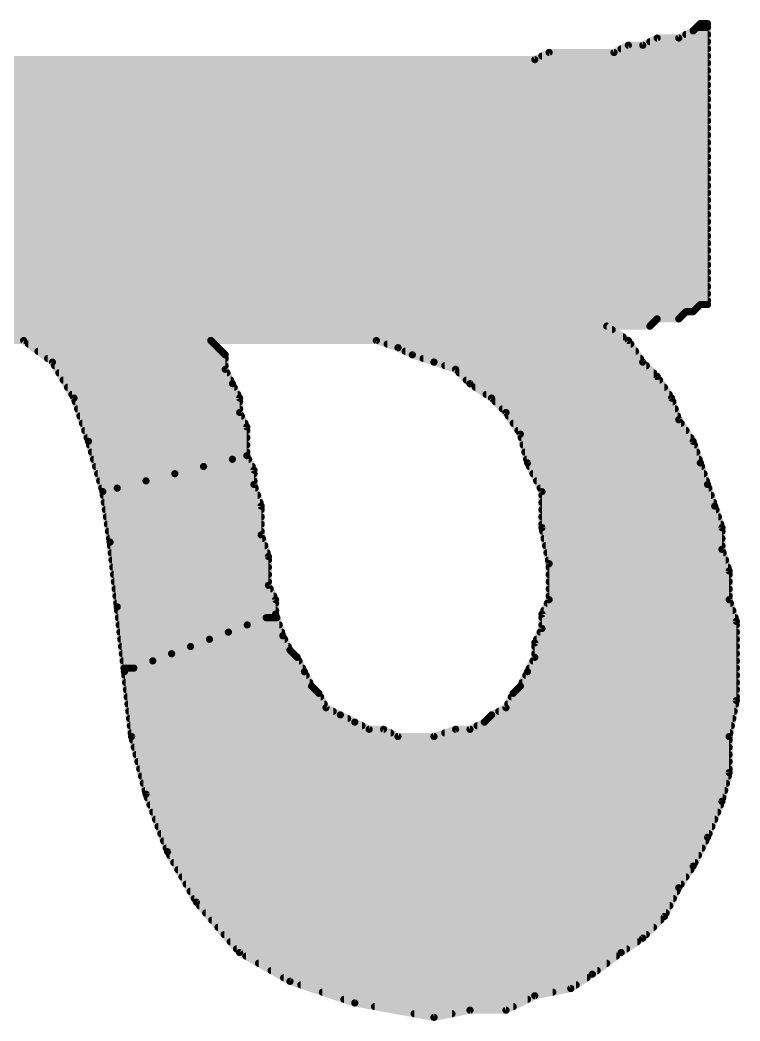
# Model space of a CAD drawing. Extents: x -30 to 77, y -16 to 37.
# Drawn here: x 3.693 to 4.693, y 14.24 to 15.63 of the extents above; entities that cross this region are included whole.
import ezdxf

# ---------------------------------------------------------------- set-up
doc = ezdxf.new("R2010")
doc.units = 0
doc.layers.add('21', color=41, linetype='CONTINUOUS')

msp = doc.modelspace()

# ---------------------------------------------------------------- linework, layer by layer
at = {"layer": '21', "const_width": 0.01}
for points in [[(4.628, 15.615), (4.638, 15.625)], [(4.633, 15.62), (4.648, 15.62)], [(4.638, 15.625), (4.648, 15.625)], [(4.648, 15.625), (4.648, 15.235)], [(4.608, 15.605), (4.628, 15.615)], [(4.618, 15.61), (4.648, 15.61)], [(4.518, 15.585), (4.538, 15.595)], [(4.538, 15.595), (4.558, 15.595)], [(4.558, 15.595), (4.578, 15.605)], [(4.568, 15.6), (4.648, 15.6)], [(4.578, 15.605), (4.608, 15.605)], [(4.408, 15.575), (4.428, 15.585)], [(4.418, 15.58), (4.648, 15.58)], [(4.428, 15.585), (4.518, 15.585)], [(4.528, 15.59), (4.648, 15.59)], [(3.513, 15.57), (4.648, 15.57)], [(3.538, 15.575), (4.408, 15.575)], [(3.4755, 15.56), (4.648, 15.56)], [(3.428, 15.54), (4.648, 15.54)], [(3.4505, 15.55), (4.648, 15.55)], [(3.408, 15.53), (4.648, 15.53)], [(3.378, 15.51), (4.648, 15.51)], [(3.3913, 15.52), (4.648, 15.52)], [(3.3647, 15.5), (4.648, 15.5)], [(3.3542, 15.49), (4.648, 15.49)], [(3.3393, 15.47), (4.648, 15.47)], [(3.3468, 15.48), (4.648, 15.48)], [(3.3317, 15.46), (4.648, 15.46)], [(3.3168, 15.44), (4.648, 15.44)], [(3.3243, 15.45), (4.648, 15.45)], [(3.3093, 15.43), (4.648, 15.43)], [(3.3018, 15.42), (4.648, 15.42)], [(3.2868, 15.4), (4.648, 15.4)], [(3.2943, 15.41), (4.648, 15.41)], [(3.2793, 15.39), (4.648, 15.39)], [(3.266, 15.37), (4.648, 15.37)], [(3.2717, 15.38), (4.648, 15.38)], [(3.262, 15.36), (4.648, 15.36)], [(3.258, 15.35), (4.648, 15.35)], [(3.25, 15.33), (4.648, 15.33)], [(3.254, 15.34), (4.648, 15.34)], [(3.247, 15.32), (4.648, 15.32)], [(3.243, 15.3), (4.648, 15.3)], [(3.245, 15.31), (4.648, 15.31)], [(3.241, 15.29), (4.648, 15.29)], [(3.239, 15.28), (4.648, 15.28)], [(3.232, 15.26), (4.648, 15.26)], [(3.236, 15.27), (4.648, 15.27)], [(3.228, 15.25), (4.648, 15.25)], [(3.224, 15.24), (4.648, 15.24)], [(4.638, 15.235), (4.628, 15.225)], [(4.648, 15.235), (4.638, 15.235)], [(3.217, 15.22), (4.613, 15.22)], [(3.22, 15.23), (4.633, 15.23)], [(4.618, 15.225), (4.608, 15.215)], [(4.628, 15.225), (4.618, 15.225)], [(3.215, 15.21), (4.573, 15.21)], [(4.568, 15.205), (4.508, 15.205)], [(4.508, 15.205), (4.538, 15.185)], [(4.578, 15.215), (4.568, 15.205)], [(4.608, 15.215), (4.578, 15.215)], [(3.211, 15.19), (4.5305, 15.19)], [(3.213, 15.2), (4.5155, 15.2)], [(3.698, 15.185), (3.588, 15.185)], [(3.738, 15.155), (3.698, 15.185)], [(3.7047, 15.18), (3.963, 15.18)], [(4.188, 15.185), (3.958, 15.185)], [(3.958, 15.185), (3.968, 15.175)], [(3.968, 15.175), (3.978, 15.165)], [(4.218, 15.175), (4.188, 15.185)], [(4.203, 15.18), (4.5413, 15.18)], [(4.238, 15.165), (4.218, 15.175)], [(4.538, 15.185), (4.558, 15.155)], [(3.718, 15.17), (3.973, 15.17)], [(3.978, 15.165), (3.978, 15.145)], [(4.228, 15.17), (4.548, 15.17)], [(4.268, 15.155), (4.238, 15.165)], [(3.7313, 15.16), (3.978, 15.16)], [(3.768, 15.105), (3.738, 15.155)], [(3.741, 15.15), (3.978, 15.15)], [(4.253, 15.16), (4.5547, 15.16)], [(4.298, 15.145), (4.268, 15.155)], [(4.283, 15.15), (4.563, 15.15)], [(4.558, 15.155), (4.578, 15.135)], [(3.747, 15.14), (3.9805, 15.14)], [(3.978, 15.145), (3.988, 15.125)], [(4.318, 15.125), (4.298, 15.145)], [(4.303, 15.14), (4.573, 15.14)], [(4.578, 15.135), (4.598, 15.105)], [(3.753, 15.13), (3.9855, 15.13)], [(3.759, 15.12), (3.9905, 15.12)], [(3.988, 15.125), (3.998, 15.105)], [(4.313, 15.13), (4.5813, 15.13)], [(4.348, 15.105), (4.318, 15.125)], [(4.3255, 15.12), (4.588, 15.12)], [(3.765, 15.11), (3.9955, 15.11)], [(4.3405, 15.11), (4.5947, 15.11)], [(3.788, 15.045), (3.768, 15.105)], [(3.7697, 15.1), (3.998, 15.1)], [(3.998, 15.105), (3.998, 15.085)], [(4.368, 15.085), (4.348, 15.105)], [(4.353, 15.1), (4.5997, 15.1)], [(4.598, 15.105), (4.608, 15.075)], [(3.773, 15.09), (3.998, 15.09)], [(3.7763, 15.08), (4.0005, 15.08)], [(3.998, 15.085), (4.008, 15.065)], [(4.363, 15.09), (4.603, 15.09)], [(4.388, 15.055), (4.368, 15.085)], [(4.3713, 15.08), (4.6063, 15.08)], [(3.7797, 15.07), (4.0055, 15.07)], [(4.008, 15.065), (4.008, 15.025)], [(4.378, 15.07), (4.6113, 15.07)], [(4.608, 15.075), (4.628, 15.045)], [(3.783, 15.06), (4.008, 15.06)], [(3.7863, 15.05), (4.008, 15.05)], [(4.3847, 15.06), (4.618, 15.06)], [(4.398, 15.015), (4.388, 15.055)], [(4.3893, 15.05), (4.6247, 15.05)], [(3.808, 14.975), (3.788, 15.045)], [(3.7894, 15.04), (4.008, 15.04)], [(4.3918, 15.04), (4.6297, 15.04)], [(4.628, 15.045), (4.638, 15.015)], [(3.7923, 15.03), (4.008, 15.03)], [(3.808, 14.975), (4.008, 15.025)], [(4.008, 15.025), (3.808, 14.975)], [(4.008, 15.025), (4.018, 15.005)], [(4.3943, 15.03), (4.633, 15.03)], [(3.7951, 15.02), (3.988, 15.02)], [(3.798, 15.01), (3.948, 15.01)], [(3.948, 15.01), (4.0155, 15.01)], [(3.988, 15.02), (4.0105, 15.02)], [(4.3967, 15.02), (4.6363, 15.02)], [(4.418, 14.975), (4.398, 15.015)], [(4.4005, 15.01), (4.6397, 15.01)], [(4.638, 15.015), (4.648, 14.985)], [(3.8009, 15), (3.908, 15)], [(3.908, 15), (4.018, 15)], [(4.018, 15.005), (4.018, 14.985)], [(4.4055, 15), (4.643, 15)], [(3.8037, 14.99), (3.868, 14.99)], [(3.868, 14.99), (4.018, 14.99)], [(4.018, 14.985), (4.028, 14.955)], [(4.4105, 14.99), (4.6463, 14.99)], [(4.648, 14.985), (4.658, 14.955)], [(3.8066, 14.98), (3.828, 14.98)], [(3.818, 14.905), (3.808, 14.975)], [(3.8087, 14.97), (4.023, 14.97)], [(3.828, 14.98), (4.0197, 14.98)], [(4.4155, 14.98), (4.6497, 14.98)], [(4.418, 14.925), (4.418, 14.975)], [(4.418, 14.97), (4.653, 14.97)], [(3.8101, 14.96), (4.0263, 14.96)], [(4.028, 14.955), (4.028, 14.915)], [(4.418, 14.96), (4.6563, 14.96)], [(4.658, 14.955), (4.668, 14.925)], [(3.8116, 14.95), (4.028, 14.95)], [(3.813, 14.94), (4.028, 14.94)], [(4.418, 14.95), (4.6597, 14.95)], [(4.418, 14.94), (4.663, 14.94)], [(3.8144, 14.93), (4.028, 14.93)], [(4.418, 14.93), (4.6663, 14.93)], [(4.428, 14.875), (4.418, 14.925)], [(4.668, 14.925), (4.668, 14.895)], [(3.8159, 14.92), (4.028, 14.92)], [(4.028, 14.915), (4.038, 14.885)], [(4.419, 14.92), (4.668, 14.92)], [(3.8173, 14.91), (4.0297, 14.91)], [(3.828, 14.815), (3.818, 14.905)], [(3.8186, 14.9), (4.033, 14.9)], [(4.421, 14.91), (4.668, 14.91)], [(4.423, 14.9), (4.668, 14.9)], [(3.8197, 14.89), (4.0363, 14.89)], [(4.038, 14.885), (4.038, 14.845)], [(4.425, 14.89), (4.6697, 14.89)], [(4.668, 14.895), (4.678, 14.865)], [(3.8208, 14.88), (4.038, 14.88)], [(3.8219, 14.87), (4.038, 14.87)], [(4.427, 14.88), (4.673, 14.88)], [(4.428, 14.825), (4.428, 14.875)], [(4.428, 14.87), (4.6763, 14.87)], [(3.823, 14.86), (4.038, 14.86)], [(4.428, 14.86), (4.678, 14.86)], [(4.678, 14.865), (4.678, 14.825)], [(3.8241, 14.85), (4.038, 14.85)], [(4.038, 14.845), (4.048, 14.825)], [(4.428, 14.85), (4.678, 14.85)], [(3.8252, 14.84), (4.0405, 14.84)], [(3.8263, 14.83), (4.0455, 14.83)], [(4.428, 14.84), (4.678, 14.84)], [(4.428, 14.83), (4.678, 14.83)], [(3.8274, 14.82), (4.048, 14.82)], [(3.838, 14.725), (3.828, 14.815)], [(4.048, 14.825), (4.048, 14.805)], [(4.418, 14.805), (4.428, 14.825)], [(4.4255, 14.82), (4.6797, 14.82)], [(4.678, 14.825), (4.688, 14.795)], [(3.8286, 14.81), (4.048, 14.81)], [(3.8297, 14.8), (4.0349, 14.8)], [(4.048, 14.805), (3.838, 14.725)], [(3.838, 14.725), (4.048, 14.805)], [(4.0349, 14.8), (4.0497, 14.8)], [(4.048, 14.805), (4.058, 14.775)], [(4.418, 14.785), (4.418, 14.805)], [(4.418, 14.8), (4.6863, 14.8)], [(4.4205, 14.81), (4.683, 14.81)], [(3.8308, 14.79), (4.0086, 14.79)], [(4.0086, 14.79), (4.053, 14.79)], [(4.418, 14.79), (4.688, 14.79)], [(4.688, 14.795), (4.688, 14.685)], [(3.8319, 14.78), (3.9824, 14.78)], [(3.9824, 14.78), (4.0563, 14.78)], [(4.058, 14.775), (4.068, 14.755)], [(4.408, 14.765), (4.418, 14.785)], [(4.4155, 14.78), (4.688, 14.78)], [(3.833, 14.77), (3.9561, 14.77)], [(3.8341, 14.76), (3.9299, 14.76)], [(3.9299, 14.76), (4.0655, 14.76)], [(3.9561, 14.77), (4.0605, 14.77)], [(4.408, 14.745), (4.408, 14.765)], [(4.408, 14.76), (4.688, 14.76)], [(4.4105, 14.77), (4.688, 14.77)], [(3.8352, 14.75), (3.9036, 14.75)], [(3.9036, 14.75), (4.073, 14.75)], [(4.068, 14.755), (4.078, 14.745)], [(4.078, 14.745), (4.088, 14.725)], [(4.398, 14.725), (4.408, 14.745)], [(4.408, 14.75), (4.688, 14.75)], [(3.8363, 14.74), (3.8774, 14.74)], [(3.8774, 14.74), (4.0805, 14.74)], [(4.4055, 14.74), (4.688, 14.74)], [(3.8374, 14.73), (3.8511, 14.73)], [(3.848, 14.635), (3.838, 14.725)], [(3.8386, 14.72), (4.0905, 14.72)], [(3.8511, 14.73), (4.0855, 14.73)], [(4.088, 14.725), (4.098, 14.705)], [(4.388, 14.705), (4.398, 14.725)], [(4.3955, 14.72), (4.688, 14.72)], [(4.4005, 14.73), (4.688, 14.73)], [(3.8397, 14.71), (4.0955, 14.71)], [(4.098, 14.705), (4.108, 14.695)], [(4.378, 14.695), (4.388, 14.705)], [(4.3905, 14.71), (4.688, 14.71)], [(3.8408, 14.7), (4.103, 14.7)], [(3.8419, 14.69), (4.1105, 14.69)], [(4.108, 14.695), (4.118, 14.675)], [(4.368, 14.675), (4.378, 14.695)], [(4.3755, 14.69), (4.688, 14.69)], [(4.383, 14.7), (4.688, 14.7)], [(3.843, 14.68), (4.1155, 14.68)], [(4.118, 14.675), (4.138, 14.665)], [(4.348, 14.665), (4.368, 14.675)], [(4.3705, 14.68), (4.687, 14.68)], [(4.688, 14.685), (4.678, 14.635)], [(3.8441, 14.67), (4.128, 14.67)], [(4.138, 14.665), (4.158, 14.655)], [(4.338, 14.655), (4.348, 14.665)], [(4.358, 14.67), (4.685, 14.67)], [(3.8452, 14.66), (4.148, 14.66)], [(3.8463, 14.65), (4.168, 14.65)], [(4.158, 14.655), (4.178, 14.645)], [(4.318, 14.645), (4.338, 14.655)], [(4.328, 14.65), (4.681, 14.65)], [(4.343, 14.66), (4.683, 14.66)], [(3.8474, 14.64), (4.208, 14.64)], [(3.868, 14.555), (3.848, 14.635)], [(4.178, 14.645), (4.198, 14.645)], [(4.198, 14.645), (4.218, 14.635)], [(4.218, 14.635), (4.268, 14.635)], [(4.268, 14.635), (4.298, 14.645)], [(4.283, 14.64), (4.679, 14.64)], [(4.298, 14.645), (4.318, 14.645)], [(4.678, 14.635), (4.678, 14.585)], [(3.8493, 14.63), (4.678, 14.63)], [(3.8518, 14.62), (4.678, 14.62)], [(3.8543, 14.61), (4.678, 14.61)], [(3.8568, 14.6), (4.678, 14.6)], [(3.8593, 14.59), (4.678, 14.59)], [(3.8618, 14.58), (4.6768, 14.58)], [(4.678, 14.585), (4.668, 14.545)], [(3.8643, 14.57), (4.6742, 14.57)], [(3.8668, 14.56), (4.6718, 14.56)], [(3.898, 14.475), (3.868, 14.555)], [(3.8699, 14.55), (4.6692, 14.55)], [(3.8736, 14.54), (4.666, 14.54)], [(4.668, 14.545), (4.648, 14.495)], [(3.8774, 14.53), (4.662, 14.53)], [(3.8811, 14.52), (4.658, 14.52)], [(3.8849, 14.51), (4.654, 14.51)], [(3.8886, 14.5), (4.65, 14.5)], [(4.648, 14.495), (4.628, 14.455)], [(3.8924, 14.49), (4.6455, 14.49)], [(3.8961, 14.48), (4.6405, 14.48)], [(3.938, 14.405), (3.898, 14.475)], [(3.9009, 14.47), (4.6355, 14.47)], [(3.9066, 14.46), (4.6305, 14.46)], [(4.628, 14.455), (4.608, 14.425)], [(3.9123, 14.45), (4.6247, 14.45)], [(3.918, 14.44), (4.618, 14.44)], [(3.9237, 14.43), (4.6113, 14.43)], [(4.608, 14.425), (4.588, 14.385)], [(3.9294, 14.42), (4.6055, 14.42)], [(3.9351, 14.41), (4.6005, 14.41)], [(3.998, 14.335), (3.938, 14.405)], [(3.9423, 14.4), (4.5955, 14.4)], [(3.9509, 14.39), (4.5905, 14.39)], [(4.588, 14.385), (4.558, 14.355)], [(3.9594, 14.38), (4.583, 14.38)], [(3.968, 14.37), (4.573, 14.37)], [(3.9766, 14.36), (4.563, 14.36)], [(4.558, 14.355), (4.528, 14.335)], [(3.9851, 14.35), (4.5505, 14.35)], [(3.9937, 14.34), (4.5355, 14.34)], [(4.068, 14.295), (3.998, 14.335)], [(4.0068, 14.33), (4.5213, 14.33)], [(4.528, 14.335), (4.488, 14.305)], [(4.0243, 14.32), (4.508, 14.32)], [(4.0418, 14.31), (4.4947, 14.31)], [(4.0593, 14.3), (4.4805, 14.3)], [(4.488, 14.305), (4.458, 14.285)], [(4.158, 14.265), (4.068, 14.295)], [(4.083, 14.29), (4.4655, 14.29)], [(4.113, 14.28), (4.433, 14.28)], [(4.408, 14.275), (4.368, 14.255)], [(4.458, 14.285), (4.408, 14.275)], [(4.143, 14.27), (4.398, 14.27)], [(4.268, 14.245), (4.158, 14.265)], [(4.1855, 14.26), (4.378, 14.26)], [(4.2405, 14.25), (4.293, 14.25)], [(4.318, 14.255), (4.268, 14.245)], [(4.368, 14.255), (4.318, 14.255)]]:
    msp.add_lwpolyline(points, dxfattribs=at)
at = {"layer": '21', "const_width": 0.005}
for points in [[(4.633, 15.6225, 1), (4.633, 15.6175)], [(4.638, 15.6275, 1), (4.638, 15.6225)], [(4.6398, 15.6232, 1), (4.6362, 15.6268)], [(4.6505, 15.625, 1), (4.6455, 15.625)], [(4.648, 15.6225, 1), (4.648, 15.6275)], [(4.648, 15.6175, 1), (4.648, 15.6225)], [(4.618, 15.6125, 1), (4.618, 15.6075)], [(4.6262, 15.6168, 1), (4.6298, 15.6132)], [(4.6291, 15.6128, 1), (4.6269, 15.6172)], [(4.648, 15.6075, 1), (4.648, 15.6125)], [(4.538, 15.5975, 1), (4.538, 15.5925)], [(4.5391, 15.5928, 1), (4.5369, 15.5972)], [(4.5569, 15.5972, 1), (4.5591, 15.5928)], [(4.558, 15.5925, 1), (4.558, 15.5975)], [(4.568, 15.6025, 1), (4.568, 15.5975)], [(4.578, 15.6075, 1), (4.578, 15.6025)], [(4.5791, 15.6028, 1), (4.5769, 15.6072)], [(4.6069, 15.6072, 1), (4.6091, 15.6028)], [(4.608, 15.6025, 1), (4.608, 15.6075)], [(4.648, 15.5975, 1), (4.648, 15.6025)], [(4.418, 15.5825, 1), (4.418, 15.5775)], [(4.428, 15.5875, 1), (4.428, 15.5825)], [(4.4291, 15.5828, 1), (4.4269, 15.5872)], [(4.5169, 15.5872, 1), (4.5191, 15.5828)], [(4.518, 15.5825, 1), (4.518, 15.5875)], [(4.528, 15.5925, 1), (4.528, 15.5875)], [(4.648, 15.5875, 1), (4.648, 15.5925)], [(4.648, 15.5775, 1), (4.648, 15.5825)], [(4.4069, 15.5772, 1), (4.4091, 15.5728)], [(4.408, 15.5725, 1), (4.408, 15.5775)], [(4.648, 15.5675, 1), (4.648, 15.5725)], [(4.648, 15.5575, 1), (4.648, 15.5625)], [(4.648, 15.5475, 1), (4.648, 15.5525)], [(4.648, 15.5375, 1), (4.648, 15.5425)], [(4.648, 15.5275, 1), (4.648, 15.5325)], [(4.648, 15.5175, 1), (4.648, 15.5225)], [(4.648, 15.5075, 1), (4.648, 15.5125)], [(4.648, 15.4975, 1), (4.648, 15.5025)], [(4.648, 15.4875, 1), (4.648, 15.4925)], [(4.648, 15.4775, 1), (4.648, 15.4825)], [(4.648, 15.4675, 1), (4.648, 15.4725)], [(4.648, 15.4575, 1), (4.648, 15.4625)], [(4.648, 15.4475, 1), (4.648, 15.4525)], [(4.648, 15.4375, 1), (4.648, 15.4425)], [(4.648, 15.4275, 1), (4.648, 15.4325)], [(4.648, 15.4175, 1), (4.648, 15.4225)], [(4.648, 15.4075, 1), (4.648, 15.4125)], [(4.648, 15.3975, 1), (4.648, 15.4025)], [(4.648, 15.3875, 1), (4.648, 15.3925)], [(4.648, 15.3775, 1), (4.648, 15.3825)], [(4.648, 15.3675, 1), (4.648, 15.3725)], [(4.648, 15.3575, 1), (4.648, 15.3625)], [(4.648, 15.3475, 1), (4.648, 15.3525)], [(4.648, 15.3375, 1), (4.648, 15.3425)], [(4.648, 15.3275, 1), (4.648, 15.3325)], [(4.648, 15.3175, 1), (4.648, 15.3225)], [(4.648, 15.3075, 1), (4.648, 15.3125)], [(4.648, 15.2975, 1), (4.648, 15.3025)], [(4.648, 15.2875, 1), (4.648, 15.2925)], [(4.648, 15.2775, 1), (4.648, 15.2825)], [(4.648, 15.2675, 1), (4.648, 15.2725)], [(4.648, 15.2575, 1), (4.648, 15.2625)], [(4.648, 15.2475, 1), (4.648, 15.2525)], [(4.638, 15.2375, 1), (4.638, 15.2325)], [(4.6398, 15.2332, 1), (4.6362, 15.2368)], [(4.6455, 15.235, 1), (4.6505, 15.235)], [(4.648, 15.2375, 1), (4.648, 15.2425)], [(4.648, 15.2325, 1), (4.648, 15.2375)], [(4.613, 15.2175, 1), (4.613, 15.2225)], [(4.618, 15.2275, 1), (4.618, 15.2225)], [(4.6198, 15.2232, 1), (4.6162, 15.2268)], [(4.6262, 15.2268, 1), (4.6298, 15.2232)], [(4.628, 15.2225, 1), (4.628, 15.2275)], [(4.633, 15.2275, 1), (4.633, 15.2325)], [(4.508, 15.2075, 1), (4.508, 15.2025)], [(4.5094, 15.2071, 1), (4.5066, 15.2029)], [(4.5662, 15.2068, 1), (4.5698, 15.2032)], [(4.568, 15.2025, 1), (4.568, 15.2075)], [(4.573, 15.2075, 1), (4.573, 15.2125)], [(4.578, 15.2175, 1), (4.578, 15.2125)], [(4.5798, 15.2132, 1), (4.5762, 15.2168)], [(4.6062, 15.2168, 1), (4.6098, 15.2132)], [(4.608, 15.2125, 1), (4.608, 15.2175)], [(4.5155, 15.1975, 1), (4.5155, 15.2025)], [(4.5305, 15.1875, 1), (4.5305, 15.1925)], [(3.6995, 15.187, 1), (3.6965, 15.183)], [(3.698, 15.1825, 1), (3.698, 15.1875)], [(3.7047, 15.1825, 1), (3.7047, 15.1775)], [(3.958, 15.1875, 1), (3.958, 15.1825)], [(3.9598, 15.1868, 1), (3.9562, 15.1832)], [(3.963, 15.1775, 1), (3.963, 15.1825)], [(3.9698, 15.1768, 1), (3.9662, 15.1732)], [(4.1888, 15.1874, 1), (4.1872, 15.1826)], [(4.188, 15.1825, 1), (4.188, 15.1875)], [(4.203, 15.1825, 1), (4.203, 15.1775)], [(4.2191, 15.1772, 1), (4.2169, 15.1728)], [(4.2172, 15.1726, 1), (4.2188, 15.1774)], [(4.5401, 15.1864, 1), (4.5359, 15.1836)], [(4.5366, 15.1829, 1), (4.5394, 15.1871)], [(4.5413, 15.1775, 1), (4.5413, 15.1825)], [(3.718, 15.1725, 1), (3.718, 15.1675)], [(3.9662, 15.1732, 1), (3.9698, 15.1768)], [(3.973, 15.1675, 1), (3.973, 15.1725)], [(3.9805, 15.165, 1), (3.9755, 15.165)], [(3.9762, 15.1632, 1), (3.9798, 15.1668)], [(4.228, 15.1725, 1), (4.228, 15.1675)], [(4.2388, 15.1674, 1), (4.2372, 15.1626)], [(4.2369, 15.1628, 1), (4.2391, 15.1672)], [(4.548, 15.1675, 1), (4.548, 15.1725)], [(3.7313, 15.1625, 1), (3.7313, 15.1575)], [(3.7401, 15.1563, 1), (3.7359, 15.1537)], [(3.7365, 15.153, 1), (3.7395, 15.157)], [(3.741, 15.1525, 1), (3.741, 15.1475)], [(3.978, 15.1575, 1), (3.978, 15.1625)], [(3.978, 15.1475, 1), (3.978, 15.1525)], [(4.253, 15.1625, 1), (4.253, 15.1575)], [(4.2688, 15.1574, 1), (4.2672, 15.1526)], [(4.2672, 15.1526, 1), (4.2688, 15.1574)], [(4.283, 15.1525, 1), (4.283, 15.1475)], [(4.5547, 15.1575, 1), (4.5547, 15.1625)], [(4.5598, 15.1568, 1), (4.5562, 15.1532)], [(4.5559, 15.1536, 1), (4.5601, 15.1564)], [(4.563, 15.1475, 1), (4.563, 15.1525)], [(3.747, 15.1425, 1), (3.747, 15.1375)], [(3.9802, 15.1461, 1), (3.9758, 15.1439)], [(3.9755, 15.145, 1), (3.9805, 15.145)], [(3.9805, 15.1375, 1), (3.9805, 15.1425)], [(4.2998, 15.1468, 1), (4.2962, 15.1432)], [(4.2972, 15.1426, 1), (4.2988, 15.1474)], [(4.303, 15.1425, 1), (4.303, 15.1375)], [(4.573, 15.1375, 1), (4.573, 15.1425)], [(4.5801, 15.1364, 1), (4.5759, 15.1336)], [(4.5762, 15.1332, 1), (4.5798, 15.1368)], [(3.753, 15.1325, 1), (3.753, 15.1275)], [(3.759, 15.1225, 1), (3.759, 15.1175)], [(3.9855, 15.1275, 1), (3.9855, 15.1325)], [(3.9902, 15.1261, 1), (3.9858, 15.1239)], [(3.9858, 15.1239, 1), (3.9902, 15.1261)], [(3.9905, 15.1175, 1), (3.9905, 15.1225)], [(4.313, 15.1325, 1), (4.313, 15.1275)], [(4.3194, 15.1271, 1), (4.3166, 15.1229)], [(4.3162, 15.1232, 1), (4.3198, 15.1268)], [(4.3255, 15.1225, 1), (4.3255, 15.1175)], [(4.5813, 15.1275, 1), (4.5813, 15.1325)], [(4.588, 15.1175, 1), (4.588, 15.1225)], [(3.765, 15.1125, 1), (3.765, 15.1075)], [(3.9955, 15.1075, 1), (3.9955, 15.1125)], [(4.3405, 15.1125, 1), (4.3405, 15.1075)], [(4.5947, 15.1075, 1), (4.5947, 15.1125)], [(3.7704, 15.1058, 1), (3.7656, 15.1042)], [(3.7659, 15.1037, 1), (3.7701, 15.1063)], [(3.7697, 15.1025, 1), (3.7697, 15.0975)], [(4.0005, 15.105, 1), (3.9955, 15.105)], [(3.9958, 15.1039, 1), (4.0002, 15.1061)], [(3.998, 15.0975, 1), (3.998, 15.1025)], [(4.3498, 15.1068, 1), (4.3462, 15.1032)], [(4.3466, 15.1029, 1), (4.3494, 15.1071)], [(4.353, 15.1025, 1), (4.353, 15.0975)], [(4.6004, 15.1058, 1), (4.5956, 15.1042)], [(4.5959, 15.1036, 1), (4.6001, 15.1064)], [(4.5997, 15.0975, 1), (4.5997, 15.1025)], [(3.773, 15.0925, 1), (3.773, 15.0875)], [(3.7763, 15.0825, 1), (3.7763, 15.0775)], [(4.0002, 15.0861, 1), (3.9958, 15.0839)], [(3.9955, 15.085, 1), (4.0005, 15.085)], [(3.998, 15.0875, 1), (3.998, 15.0925)], [(4.0005, 15.0775, 1), (4.0005, 15.0825)], [(4.363, 15.0925, 1), (4.363, 15.0875)], [(4.3701, 15.0864, 1), (4.3659, 15.0836)], [(4.3662, 15.0832, 1), (4.3698, 15.0868)], [(4.3713, 15.0825, 1), (4.3713, 15.0775)], [(4.603, 15.0875, 1), (4.603, 15.0925)], [(4.6063, 15.0775, 1), (4.6063, 15.0825)], [(3.7797, 15.0725, 1), (3.7797, 15.0675)], [(4.0055, 15.0675, 1), (4.0055, 15.0725)], [(4.0105, 15.065, 1), (4.0055, 15.065)], [(4.378, 15.0725, 1), (4.378, 15.0675)], [(4.6101, 15.0764, 1), (4.6059, 15.0736)], [(4.6056, 15.0742, 1), (4.6104, 15.0758)], [(4.6113, 15.0675, 1), (4.6113, 15.0725)], [(3.783, 15.0625, 1), (3.783, 15.0575)], [(3.7863, 15.0525, 1), (3.7863, 15.0475)], [(4.0058, 15.0639, 1), (4.0102, 15.0661)], [(4.008, 15.0575, 1), (4.008, 15.0625)], [(4.008, 15.0475, 1), (4.008, 15.0525)], [(4.3847, 15.0625, 1), (4.3847, 15.0575)], [(4.3904, 15.0556, 1), (4.3856, 15.0544)], [(4.3859, 15.0536, 1), (4.3901, 15.0564)], [(4.3893, 15.0525, 1), (4.3893, 15.0475)], [(4.618, 15.0575, 1), (4.618, 15.0625)], [(4.6247, 15.0475, 1), (4.6247, 15.0525)], [(3.7904, 15.0457, 1), (3.7856, 15.0443)], [(3.7856, 15.0442, 1), (3.7904, 15.0458)], [(3.7894, 15.0425, 1), (3.7894, 15.0375)], [(4.008, 15.0375, 1), (4.008, 15.0425)], [(4.3918, 15.0425, 1), (4.3918, 15.0375)], [(4.6304, 15.0458, 1), (4.6256, 15.0442)], [(4.6259, 15.0436, 1), (4.6301, 15.0464)], [(4.6297, 15.0375, 1), (4.6297, 15.0425)], [(3.7923, 15.0325, 1), (3.7923, 15.0275)], [(4.0102, 15.0261, 1), (4.0058, 15.0239)], [(4.0055, 15.025, 1), (4.0105, 15.025)], [(4.0086, 15.0226, 1), (4.0074, 15.0274)], [(4.0086, 15.0226, 1), (4.0074, 15.0274)], [(4.008, 15.0275, 1), (4.008, 15.0325)], [(4.3943, 15.0325, 1), (4.3943, 15.0275)], [(4.633, 15.0275, 1), (4.633, 15.0325)], [(3.7951, 15.0225, 1), (3.7951, 15.0175)], [(3.798, 15.0125, 1), (3.798, 15.0075)], [(3.948, 15.0125, 1), (3.948, 15.0075)], [(3.948, 15.0075, 1), (3.948, 15.0125)], [(3.988, 15.0225, 1), (3.988, 15.0175)], [(3.988, 15.0175, 1), (3.988, 15.0225)], [(4.0105, 15.0175, 1), (4.0105, 15.0225)], [(4.0155, 15.0075, 1), (4.0155, 15.0125)], [(4.3967, 15.0225, 1), (4.3967, 15.0175)], [(4.4002, 15.0161, 1), (4.3958, 15.0139)], [(4.3956, 15.0144, 1), (4.4004, 15.0156)], [(4.4005, 15.0125, 1), (4.4005, 15.0075)], [(4.6404, 15.0158, 1), (4.6356, 15.0142)], [(4.6356, 15.0142, 1), (4.6404, 15.0158)], [(4.6363, 15.0175, 1), (4.6363, 15.0225)], [(4.6397, 15.0075, 1), (4.6397, 15.0125)], [(3.8009, 15.0025, 1), (3.8009, 14.9975)], [(3.908, 15.0025, 1), (3.908, 14.9975)], [(3.908, 14.9975, 1), (3.908, 15.0025)], [(4.0205, 15.005, 1), (4.0155, 15.005)], [(4.0158, 15.0039, 1), (4.0202, 15.0061)], [(4.018, 14.9975, 1), (4.018, 15.0025)], [(4.4055, 15.0025, 1), (4.4055, 14.9975)], [(4.643, 14.9975, 1), (4.643, 15.0025)], [(3.8037, 14.9925, 1), (3.8037, 14.9875)], [(3.868, 14.9925, 1), (3.868, 14.9875)], [(3.868, 14.9875, 1), (3.868, 14.9925)], [(4.0204, 14.9858, 1), (4.0156, 14.9842)], [(4.0155, 14.985, 1), (4.0205, 14.985)], [(4.018, 14.9875, 1), (4.018, 14.9925)], [(4.4105, 14.9925, 1), (4.4105, 14.9875)], [(4.6504, 14.9858, 1), (4.6456, 14.9842)], [(4.6456, 14.9842, 1), (4.6504, 14.9858)], [(4.6463, 14.9875, 1), (4.6463, 14.9925)], [(3.8066, 14.9825, 1), (3.8066, 14.9775)], [(3.8105, 14.9754, 1), (3.8055, 14.9746)], [(3.8074, 14.9774, 1), (3.8086, 14.9726)], [(3.8074, 14.9774, 1), (3.8086, 14.9726)], [(3.8056, 14.9743, 1), (3.8104, 14.9757)], [(3.8087, 14.9725, 1), (3.8087, 14.9675)], [(3.828, 14.9825, 1), (3.828, 14.9775)], [(3.828, 14.9775, 1), (3.828, 14.9825)], [(4.0197, 14.9775, 1), (4.0197, 14.9825)], [(4.023, 14.9675, 1), (4.023, 14.9725)], [(4.4155, 14.9825, 1), (4.4155, 14.9775)], [(4.4205, 14.975, 1), (4.4155, 14.975)], [(4.418, 14.9725, 1), (4.418, 14.9675)], [(4.4158, 14.9739, 1), (4.4202, 14.9761)], [(4.6497, 14.9775, 1), (4.6497, 14.9825)], [(4.653, 14.9675, 1), (4.653, 14.9725)], [(3.8101, 14.9625, 1), (3.8101, 14.9575)], [(4.0305, 14.955, 1), (4.0255, 14.955)], [(4.0256, 14.9542, 1), (4.0304, 14.9558)], [(4.0263, 14.9575, 1), (4.0263, 14.9625)], [(4.418, 14.9625, 1), (4.418, 14.9575)], [(4.6604, 14.9558, 1), (4.6556, 14.9542)], [(4.6556, 14.9542, 1), (4.6604, 14.9558)], [(4.6563, 14.9575, 1), (4.6563, 14.9625)], [(3.8116, 14.9525, 1), (3.8116, 14.9475)], [(3.813, 14.9425, 1), (3.813, 14.9375)], [(4.028, 14.9475, 1), (4.028, 14.9525)], [(4.028, 14.9375, 1), (4.028, 14.9425)], [(4.418, 14.9525, 1), (4.418, 14.9475)], [(4.418, 14.9425, 1), (4.418, 14.9375)], [(4.6597, 14.9475, 1), (4.6597, 14.9525)], [(4.663, 14.9375, 1), (4.663, 14.9425)], [(3.8144, 14.9325, 1), (3.8144, 14.9275)], [(4.028, 14.9275, 1), (4.028, 14.9325)], [(4.418, 14.9325, 1), (4.418, 14.9275)], [(4.4205, 14.9255, 1), (4.4155, 14.9245)], [(4.6705, 14.925, 1), (4.6655, 14.925)], [(4.6663, 14.9275, 1), (4.6663, 14.9325)], [(3.8159, 14.9225, 1), (3.8159, 14.9175)], [(4.0304, 14.9158, 1), (4.0256, 14.9142)], [(4.0255, 14.915, 1), (4.0305, 14.915)], [(4.028, 14.9175, 1), (4.028, 14.9225)], [(4.4155, 14.925, 1), (4.4205, 14.925)], [(4.419, 14.9225, 1), (4.419, 14.9175)], [(4.6656, 14.9242, 1), (4.6704, 14.9258)], [(4.668, 14.9175, 1), (4.668, 14.9225)], [(3.8173, 14.9125, 1), (3.8173, 14.9075)], [(3.8205, 14.9053, 1), (3.8155, 14.9047)], [(3.8155, 14.9046, 1), (3.8205, 14.9054)], [(3.8186, 14.9025, 1), (3.8186, 14.8975)], [(4.0297, 14.9075, 1), (4.0297, 14.9125)], [(4.033, 14.8975, 1), (4.033, 14.9025)], [(4.421, 14.9125, 1), (4.421, 14.9075)], [(4.423, 14.9025, 1), (4.423, 14.8975)], [(4.668, 14.9075, 1), (4.668, 14.9125)], [(4.668, 14.8975, 1), (4.668, 14.9025)], [(3.8197, 14.8925, 1), (3.8197, 14.8875)], [(4.0405, 14.885, 1), (4.0355, 14.885)], [(4.0356, 14.8842, 1), (4.0404, 14.8858)], [(4.0363, 14.8875, 1), (4.0363, 14.8925)], [(4.425, 14.8925, 1), (4.425, 14.8875)], [(4.6704, 14.8958, 1), (4.6656, 14.8942)], [(4.6655, 14.895, 1), (4.6705, 14.895)], [(4.6697, 14.8875, 1), (4.6697, 14.8925)], [(3.8208, 14.8825, 1), (3.8208, 14.8775)], [(3.8219, 14.8725, 1), (3.8219, 14.8675)], [(4.038, 14.8775, 1), (4.038, 14.8825)], [(4.038, 14.8675, 1), (4.038, 14.8725)], [(4.427, 14.8825, 1), (4.427, 14.8775)], [(4.4305, 14.875, 1), (4.4255, 14.875)], [(4.4255, 14.8745, 1), (4.4305, 14.8755)], [(4.428, 14.8725, 1), (4.428, 14.8675)], [(4.673, 14.8775, 1), (4.673, 14.8825)], [(4.6763, 14.8675, 1), (4.6763, 14.8725)], [(3.823, 14.8625, 1), (3.823, 14.8575)], [(4.038, 14.8575, 1), (4.038, 14.8625)], [(4.428, 14.8625, 1), (4.428, 14.8575)], [(4.6805, 14.865, 1), (4.6755, 14.865)], [(4.6756, 14.8642, 1), (4.6804, 14.8658)], [(4.678, 14.8575, 1), (4.678, 14.8625)], [(3.8241, 14.8525, 1), (3.8241, 14.8475)], [(4.0402, 14.8461, 1), (4.0358, 14.8439)], [(4.0355, 14.845, 1), (4.0405, 14.845)], [(4.038, 14.8475, 1), (4.038, 14.8525)], [(4.428, 14.8525, 1), (4.428, 14.8475)], [(4.678, 14.8475, 1), (4.678, 14.8525)], [(3.8252, 14.8425, 1), (3.8252, 14.8375)], [(3.8263, 14.8325, 1), (3.8263, 14.8275)], [(4.0405, 14.8375, 1), (4.0405, 14.8425)], [(4.0455, 14.8275, 1), (4.0455, 14.8325)], [(4.428, 14.8425, 1), (4.428, 14.8375)], [(4.428, 14.8325, 1), (4.428, 14.8275)], [(4.678, 14.8375, 1), (4.678, 14.8425)], [(4.678, 14.8275, 1), (4.678, 14.8325)], [(3.8274, 14.8225, 1), (3.8274, 14.8175)], [(3.8305, 14.8153, 1), (3.8255, 14.8147)], [(4.0505, 14.825, 1), (4.0455, 14.825)], [(4.0458, 14.8239, 1), (4.0502, 14.8261)], [(4.048, 14.8175, 1), (4.048, 14.8225)], [(4.4255, 14.8225, 1), (4.4255, 14.8175)], [(4.4255, 14.825, 1), (4.4305, 14.825)], [(4.4302, 14.8239, 1), (4.4258, 14.8261)], [(4.6804, 14.8258, 1), (4.6756, 14.8242)], [(4.6755, 14.825, 1), (4.6805, 14.825)], [(4.6797, 14.8175, 1), (4.6797, 14.8225)], [(3.8255, 14.8147, 1), (3.8305, 14.8153)], [(3.8286, 14.8125, 1), (3.8286, 14.8075)], [(3.8297, 14.8025, 1), (3.8297, 14.7975)], [(4.0349, 14.8025, 1), (4.0349, 14.7975)], [(4.0349, 14.7975, 1), (4.0349, 14.8025)], [(4.0504, 14.8058, 1), (4.0456, 14.8042)], [(4.0455, 14.805, 1), (4.0505, 14.805)], [(4.0489, 14.8027, 1), (4.0471, 14.8073)], [(4.0489, 14.8027, 1), (4.0471, 14.8073)], [(4.048, 14.8075, 1), (4.048, 14.8125)], [(4.0497, 14.7975, 1), (4.0497, 14.8025)], [(4.4205, 14.805, 1), (4.4155, 14.805)], [(4.4158, 14.8061, 1), (4.4202, 14.8039)], [(4.418, 14.8025, 1), (4.418, 14.7975)], [(4.4205, 14.8125, 1), (4.4205, 14.8075)], [(4.683, 14.8075, 1), (4.683, 14.8125)], [(4.6863, 14.7975, 1), (4.6863, 14.8025)], [(3.8308, 14.7925, 1), (3.8308, 14.7875)], [(4.0086, 14.7925, 1), (4.0086, 14.7875)], [(4.0086, 14.7875, 1), (4.0086, 14.7925)], [(4.053, 14.7875, 1), (4.053, 14.7925)], [(4.418, 14.7925, 1), (4.418, 14.7875)], [(4.6905, 14.795, 1), (4.6855, 14.795)], [(4.6856, 14.7942, 1), (4.6904, 14.7958)], [(4.688, 14.7875, 1), (4.688, 14.7925)], [(3.8319, 14.7825, 1), (3.8319, 14.7775)], [(3.9824, 14.7825, 1), (3.9824, 14.7775)], [(3.9824, 14.7775, 1), (3.9824, 14.7825)], [(4.0602, 14.7761, 1), (4.0558, 14.7739)], [(4.0556, 14.7742, 1), (4.0604, 14.7758)], [(4.0563, 14.7775, 1), (4.0563, 14.7825)], [(4.4155, 14.7825, 1), (4.4155, 14.7775)], [(4.4155, 14.785, 1), (4.4205, 14.785)], [(4.4202, 14.7839, 1), (4.4158, 14.7861)], [(4.688, 14.7775, 1), (4.688, 14.7825)], [(3.833, 14.7725, 1), (3.833, 14.7675)], [(3.8341, 14.7625, 1), (3.8341, 14.7575)], [(3.9299, 14.7625, 1), (3.9299, 14.7575)], [(3.9299, 14.7575, 1), (3.9299, 14.7625)], [(3.9561, 14.7725, 1), (3.9561, 14.7675)], [(3.9561, 14.7675, 1), (3.9561, 14.7725)], [(4.0605, 14.7675, 1), (4.0605, 14.7725)], [(4.0655, 14.7575, 1), (4.0655, 14.7625)], [(4.4105, 14.765, 1), (4.4055, 14.765)], [(4.4058, 14.7661, 1), (4.4102, 14.7639)], [(4.408, 14.7625, 1), (4.408, 14.7575)], [(4.4105, 14.7725, 1), (4.4105, 14.7675)], [(4.688, 14.7675, 1), (4.688, 14.7725)], [(4.688, 14.7575, 1), (4.688, 14.7625)], [(3.8352, 14.7525, 1), (3.8352, 14.7475)], [(3.9036, 14.7525, 1), (3.9036, 14.7475)], [(3.9036, 14.7475, 1), (3.9036, 14.7525)], [(4.0698, 14.7568, 1), (4.0662, 14.7532)], [(4.0658, 14.7539, 1), (4.0702, 14.7561)], [(4.073, 14.7475, 1), (4.073, 14.7525)], [(4.0802, 14.7461, 1), (4.0758, 14.7439)], [(4.0762, 14.7432, 1), (4.0798, 14.7468)], [(4.408, 14.7525, 1), (4.408, 14.7475)], [(4.4102, 14.7439, 1), (4.4058, 14.7461)], [(4.688, 14.7475, 1), (4.688, 14.7525)], [(3.8363, 14.7425, 1), (3.8363, 14.7375)], [(3.8774, 14.7425, 1), (3.8774, 14.7375)], [(3.8774, 14.7375, 1), (3.8774, 14.7425)], [(4.0805, 14.7375, 1), (4.0805, 14.7425)], [(4.4055, 14.7425, 1), (4.4055, 14.7375)], [(4.4055, 14.745, 1), (4.4105, 14.745)], [(4.688, 14.7375, 1), (4.688, 14.7425)], [(3.8374, 14.7325, 1), (3.8374, 14.7275)], [(3.8405, 14.7253, 1), (3.8355, 14.7247)], [(3.8371, 14.7273, 1), (3.8389, 14.7227)], [(3.8371, 14.7273, 1), (3.8389, 14.7227)], [(3.8355, 14.7247, 1), (3.8405, 14.7253)], [(3.8386, 14.7225, 1), (3.8386, 14.7175)], [(3.8511, 14.7325, 1), (3.8511, 14.7275)], [(3.8511, 14.7275, 1), (3.8511, 14.7325)], [(4.0855, 14.7275, 1), (4.0855, 14.7325)], [(4.0902, 14.7261, 1), (4.0858, 14.7239)], [(4.0858, 14.7239, 1), (4.0902, 14.7261)], [(4.0905, 14.7175, 1), (4.0905, 14.7225)], [(4.3955, 14.7225, 1), (4.3955, 14.7175)], [(4.3958, 14.7261, 1), (4.4002, 14.7239)], [(4.4002, 14.7239, 1), (4.3958, 14.7261)], [(4.4005, 14.7325, 1), (4.4005, 14.7275)], [(4.688, 14.7275, 1), (4.688, 14.7325)], [(4.688, 14.7175, 1), (4.688, 14.7225)], [(3.8397, 14.7125, 1), (3.8397, 14.7075)], [(4.0955, 14.7075, 1), (4.0955, 14.7125)], [(4.0998, 14.7068, 1), (4.0962, 14.7032)], [(4.0958, 14.7039, 1), (4.1002, 14.7061)], [(4.3858, 14.7061, 1), (4.3902, 14.7039)], [(4.3898, 14.7032, 1), (4.3862, 14.7068)], [(4.3905, 14.7125, 1), (4.3905, 14.7075)], [(4.688, 14.7075, 1), (4.688, 14.7125)], [(3.8408, 14.7025, 1), (3.8408, 14.6975)], [(3.8419, 14.6925, 1), (3.8419, 14.6875)], [(4.103, 14.6975, 1), (4.103, 14.7025)], [(4.1102, 14.6961, 1), (4.1058, 14.6939)], [(4.1062, 14.6932, 1), (4.1098, 14.6968)], [(4.1105, 14.6875, 1), (4.1105, 14.6925)], [(4.3755, 14.6925, 1), (4.3755, 14.6875)], [(4.3762, 14.6968, 1), (4.3798, 14.6932)], [(4.3802, 14.6939, 1), (4.3758, 14.6961)], [(4.383, 14.7025, 1), (4.383, 14.6975)], [(4.688, 14.6975, 1), (4.688, 14.7025)], [(4.688, 14.6875, 1), (4.688, 14.6925)], [(3.843, 14.6825, 1), (3.843, 14.6775)], [(4.1155, 14.6775, 1), (4.1155, 14.6825)], [(4.1191, 14.6772, 1), (4.1169, 14.6728)], [(4.3691, 14.6728, 1), (4.3669, 14.6772)], [(4.3705, 14.6825, 1), (4.3705, 14.6775)], [(4.6905, 14.6845, 1), (4.6855, 14.6855)], [(4.6855, 14.685, 1), (4.6905, 14.685)], [(4.687, 14.6775, 1), (4.687, 14.6825)], [(3.8441, 14.6725, 1), (3.8441, 14.6675)], [(4.1158, 14.6739, 1), (4.1202, 14.6761)], [(4.128, 14.6675, 1), (4.128, 14.6725)], [(4.1391, 14.6672, 1), (4.1369, 14.6628)], [(4.1369, 14.6628, 1), (4.1391, 14.6672)], [(4.3469, 14.6672, 1), (4.3491, 14.6628)], [(4.3498, 14.6632, 1), (4.3462, 14.6668)], [(4.358, 14.6725, 1), (4.358, 14.6675)], [(4.3658, 14.6761, 1), (4.3702, 14.6739)], [(4.685, 14.6675, 1), (4.685, 14.6725)], [(3.8452, 14.6625, 1), (3.8452, 14.6575)], [(3.8463, 14.6525, 1), (3.8463, 14.6475)], [(4.148, 14.6575, 1), (4.148, 14.6625)], [(4.1591, 14.6572, 1), (4.1569, 14.6528)], [(4.1569, 14.6528, 1), (4.1591, 14.6572)], [(4.168, 14.6475, 1), (4.168, 14.6525)], [(4.328, 14.6525, 1), (4.328, 14.6475)], [(4.3362, 14.6568, 1), (4.3398, 14.6532)], [(4.3391, 14.6528, 1), (4.3369, 14.6572)], [(4.343, 14.6625, 1), (4.343, 14.6575)], [(4.681, 14.6475, 1), (4.681, 14.6525)], [(4.683, 14.6575, 1), (4.683, 14.6625)], [(3.8474, 14.6425, 1), (3.8474, 14.6375)], [(3.8504, 14.6356, 1), (3.8456, 14.6344)], [(3.8455, 14.6347, 1), (3.8505, 14.6353)], [(4.178, 14.6475, 1), (4.178, 14.6425)], [(4.1769, 14.6428, 1), (4.1791, 14.6472)], [(4.1991, 14.6472, 1), (4.1969, 14.6428)], [(4.198, 14.6425, 1), (4.198, 14.6475)], [(4.208, 14.6375, 1), (4.208, 14.6425)], [(4.218, 14.6375, 1), (4.218, 14.6325)], [(4.2169, 14.6328, 1), (4.2191, 14.6372)], [(4.2672, 14.6374, 1), (4.2688, 14.6326)], [(4.268, 14.6325, 1), (4.268, 14.6375)], [(4.283, 14.6425, 1), (4.283, 14.6375)], [(4.298, 14.6475, 1), (4.298, 14.6425)], [(4.2988, 14.6426, 1), (4.2972, 14.6474)], [(4.3169, 14.6472, 1), (4.3191, 14.6428)], [(4.318, 14.6425, 1), (4.318, 14.6475)], [(4.6805, 14.635, 1), (4.6755, 14.635)], [(4.6755, 14.6355, 1), (4.6805, 14.6345)], [(4.679, 14.6375, 1), (4.679, 14.6425)], [(3.8493, 14.6325, 1), (3.8493, 14.6275)], [(3.8518, 14.6225, 1), (3.8518, 14.6175)], [(4.678, 14.6275, 1), (4.678, 14.6325)], [(4.678, 14.6175, 1), (4.678, 14.6225)], [(3.8543, 14.6125, 1), (3.8543, 14.6075)], [(4.678, 14.6075, 1), (4.678, 14.6125)], [(3.8568, 14.6025, 1), (3.8568, 14.5975)], [(4.678, 14.5975, 1), (4.678, 14.6025)], [(3.8593, 14.5925, 1), (3.8593, 14.5875)], [(3.8618, 14.5825, 1), (3.8618, 14.5775)], [(4.6755, 14.585, 1), (4.6805, 14.585)], [(4.6804, 14.5844, 1), (4.6756, 14.5856)], [(4.6768, 14.5775, 1), (4.6768, 14.5825)], [(4.678, 14.5875, 1), (4.678, 14.5925)], [(3.8643, 14.5725, 1), (3.8643, 14.5675)], [(4.6742, 14.5675, 1), (4.6742, 14.5725)], [(3.8668, 14.5625, 1), (3.8668, 14.5575)], [(3.8703, 14.5559, 1), (3.8657, 14.5541)], [(3.8656, 14.5544, 1), (3.8704, 14.5556)], [(3.8699, 14.5525, 1), (3.8699, 14.5475)], [(4.6692, 14.5475, 1), (4.6692, 14.5525)], [(4.6718, 14.5575, 1), (4.6718, 14.5625)], [(3.8736, 14.5425, 1), (3.8736, 14.5375)], [(4.6656, 14.5456, 1), (4.6704, 14.5444)], [(4.6703, 14.5441, 1), (4.6657, 14.5459)], [(4.666, 14.5375, 1), (4.666, 14.5425)], [(3.8774, 14.5325, 1), (3.8774, 14.5275)], [(4.662, 14.5275, 1), (4.662, 14.5325)], [(3.8811, 14.5225, 1), (3.8811, 14.5175)], [(3.8849, 14.5125, 1), (3.8849, 14.5075)], [(4.654, 14.5075, 1), (4.654, 14.5125)], [(4.658, 14.5175, 1), (4.658, 14.5225)], [(3.8886, 14.5025, 1), (3.8886, 14.4975)], [(4.6502, 14.4939, 1), (4.6458, 14.4961)], [(4.65, 14.4975, 1), (4.65, 14.5025)], [(3.8924, 14.4925, 1), (3.8924, 14.4875)], [(3.8961, 14.4825, 1), (3.8961, 14.4775)], [(4.6405, 14.4775, 1), (4.6405, 14.4825)], [(4.6457, 14.4959, 1), (4.6503, 14.4941)], [(4.6455, 14.4875, 1), (4.6455, 14.4925)], [(3.9002, 14.4762, 1), (3.8958, 14.4738)], [(3.8957, 14.4741, 1), (3.9003, 14.4759)], [(3.9009, 14.4725, 1), (3.9009, 14.4675)], [(4.6355, 14.4675, 1), (4.6355, 14.4725)], [(3.9066, 14.4625, 1), (3.9066, 14.4575)], [(4.6258, 14.4561, 1), (4.6302, 14.4539)], [(4.6301, 14.4536, 1), (4.6259, 14.4564)], [(4.6305, 14.4575, 1), (4.6305, 14.4625)], [(3.9123, 14.4525, 1), (3.9123, 14.4475)], [(3.918, 14.4425, 1), (3.918, 14.4375)], [(4.618, 14.4375, 1), (4.618, 14.4425)], [(4.6247, 14.4475, 1), (4.6247, 14.4525)], [(3.9237, 14.4325, 1), (3.9237, 14.4275)], [(4.6102, 14.4239, 1), (4.6058, 14.4261)], [(4.6113, 14.4275, 1), (4.6113, 14.4325)], [(3.9294, 14.4225, 1), (3.9294, 14.4175)], [(4.6059, 14.4264, 1), (4.6101, 14.4236)], [(4.6055, 14.4175, 1), (4.6055, 14.4225)], [(3.9351, 14.4125, 1), (3.9351, 14.4075)], [(3.9399, 14.4066, 1), (3.9361, 14.4034)], [(3.9358, 14.4038, 1), (3.9402, 14.4062)], [(3.9423, 14.4025, 1), (3.9423, 14.3975)], [(4.5955, 14.3975, 1), (4.5955, 14.4025)], [(4.6005, 14.4075, 1), (4.6005, 14.4125)], [(3.9509, 14.3925, 1), (3.9509, 14.3875)], [(4.5858, 14.3861, 1), (4.5902, 14.3839)], [(4.5898, 14.3832, 1), (4.5862, 14.3868)], [(4.5905, 14.3875, 1), (4.5905, 14.3925)], [(3.9594, 14.3825, 1), (3.9594, 14.3775)], [(3.968, 14.3725, 1), (3.968, 14.3675)], [(4.573, 14.3675, 1), (4.573, 14.3725)], [(4.583, 14.3775, 1), (4.583, 14.3825)], [(3.9766, 14.3625, 1), (3.9766, 14.3575)], [(4.5594, 14.3529, 1), (4.5566, 14.3571)], [(4.563, 14.3575, 1), (4.563, 14.3625)], [(3.9851, 14.3525, 1), (3.9851, 14.3475)], [(4.5505, 14.3475, 1), (4.5505, 14.3525)], [(4.5562, 14.3568, 1), (4.5598, 14.3532)], [(3.9937, 14.3425, 1), (3.9937, 14.3375)], [(3.9992, 14.3372, 1), (3.9968, 14.3328)], [(3.9961, 14.3334, 1), (3.9999, 14.3366)], [(4.0068, 14.3325, 1), (4.0068, 14.3275)], [(4.5213, 14.3275, 1), (4.5213, 14.3325)], [(4.5266, 14.3371, 1), (4.5294, 14.3329)], [(4.5295, 14.333, 1), (4.5265, 14.337)], [(4.5355, 14.3375, 1), (4.5355, 14.3425)], [(4.0243, 14.3225, 1), (4.0243, 14.3175)], [(4.508, 14.3175, 1), (4.508, 14.3225)], [(4.0418, 14.3125, 1), (4.0418, 14.3075)], [(4.0593, 14.3025, 1), (4.0593, 14.2975)], [(4.4805, 14.2975, 1), (4.4805, 14.3025)], [(4.4865, 14.307, 1), (4.4895, 14.303)], [(4.4894, 14.3029, 1), (4.4866, 14.3071)], [(4.4947, 14.3075, 1), (4.4947, 14.3125)], [(4.0688, 14.2974, 1), (4.0672, 14.2926)], [(4.0668, 14.2928, 1), (4.0692, 14.2972)], [(4.083, 14.2925, 1), (4.083, 14.2875)], [(4.4655, 14.2875, 1), (4.4655, 14.2925)], [(4.113, 14.2825, 1), (4.113, 14.2775)], [(4.4075, 14.2775, 1), (4.4085, 14.2725)], [(4.4091, 14.2728, 1), (4.4069, 14.2772)], [(4.433, 14.2775, 1), (4.433, 14.2825)], [(4.4566, 14.2871, 1), (4.4594, 14.2829)], [(4.4585, 14.2825, 1), (4.4575, 14.2875)], [(4.143, 14.2725, 1), (4.143, 14.2675)], [(4.1584, 14.2675, 1), (4.1576, 14.2625)], [(4.1572, 14.2626, 1), (4.1588, 14.2674)], [(4.1855, 14.2625, 1), (4.1855, 14.2575)], [(4.378, 14.2575, 1), (4.378, 14.2625)], [(4.398, 14.2675, 1), (4.398, 14.2725)], [(4.2405, 14.2525, 1), (4.2405, 14.2475)], [(4.2675, 14.2475, 1), (4.2685, 14.2425)], [(4.2676, 14.2425, 1), (4.2684, 14.2475)], [(4.293, 14.2475, 1), (4.293, 14.2525)], [(4.318, 14.2575, 1), (4.318, 14.2525)], [(4.3185, 14.2525, 1), (4.3175, 14.2575)], [(4.3669, 14.2572, 1), (4.3691, 14.2528)], [(4.368, 14.2525, 1), (4.368, 14.2575)]]:
    msp.add_lwpolyline(points, format="xyb", dxfattribs=at)

doc.saveas('drawing.dxf')
